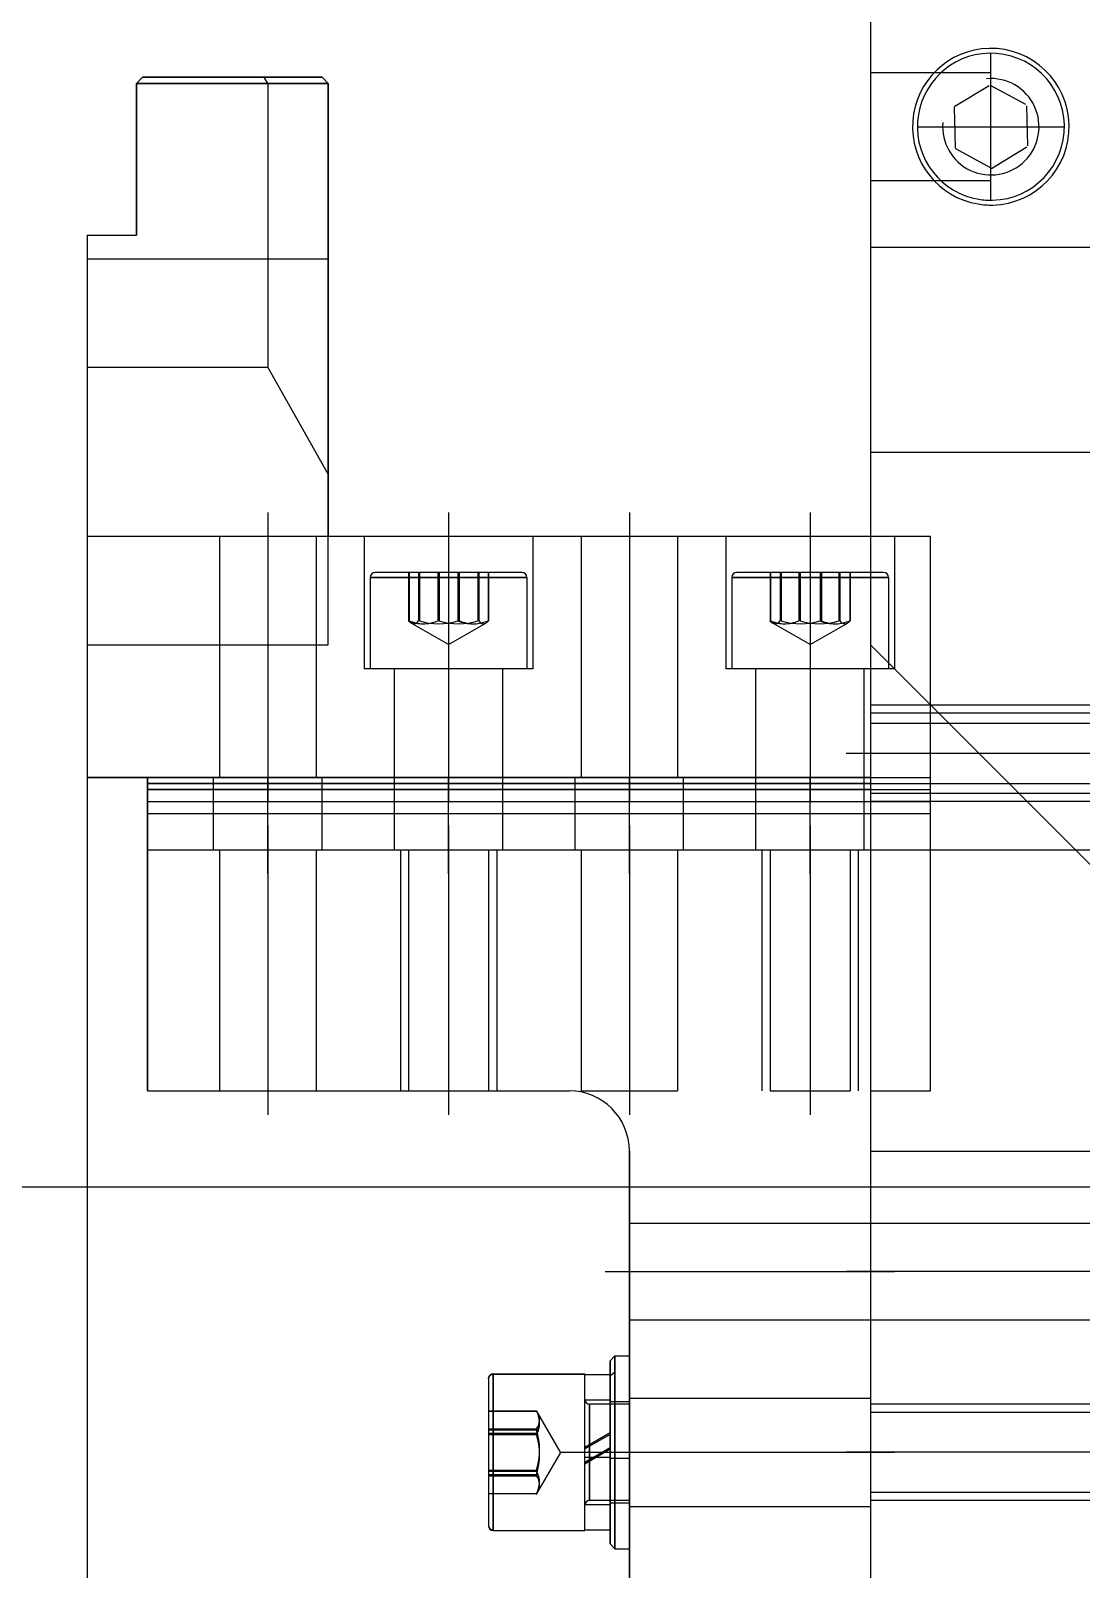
# Model space of a CAD drawing. Extents: x 250 to 718, y 586 to 1448.
# Drawn here: x 416.3 to 503.5, y 1203.5 to 1331.1 of the extents above; entities that cross this region are included whole.
import ezdxf

# ---------------------------------------------------------------- set-up
doc = ezdxf.new("R2010")
doc.units = 0
doc.layers.get('0').update_dxf_attribs({"linetype": 'CONTINUOUS'})
for name, color, linetype in [('中心线', 1, 'CONTINUOUS'), ('双点划线', 30, 'CONTINUOUS'), ('尺寸', 3, 'CONTINUOUS'), ('虚线', 5, 'CONTINUOUS'), ('辅助线', 8, 'CONTINUOUS')]:
    doc.layers.add(name, color=color, linetype=linetype)

msp = doc.modelspace()

# ---------------------------------------------------------------- linework, layer by layer
for p, q in [((486.009145, 1378.17633), (486.009145, 1115.17633)), ((425.109145, 1326.77533), (425.609145, 1327.27533)), ((425.109145, 1326.77533), (441.009145, 1326.77533)), ((425.109145, 1314.17633), (425.109145, 1326.77533)), ((425.609145, 1327.27533), (440.509145, 1327.27533)), ((441.009145, 1326.77533), (440.509145, 1327.27533)), ((441.009145, 1326.77533), (441.009145, 1289.17633)), ((421.009145, 1314.17633), (425.109145, 1314.17633)), ((421.009145, 1314.17633), (421.009145, 1269.17633)), ((421.009145, 1312.21523), (441.009145, 1312.21523)), ((486.009145, 1296.17633), (506.009145, 1296.17633)), ((486.009145, 1289.17633), (421.009145, 1289.17633)), ((486.009145, 1269.17633), (421.009145, 1269.17633)), ((426.009145, 1269.17633), (426.009145, 1243.17633)), ((486.009145, 1268.67633), (426.009145, 1268.67633)), ((486.009145, 1268.17633), (426.009145, 1268.17633)), ((426.009145, 1267.17633), (486.009145, 1267.17633)), ((426.009145, 1266.17633), (486.009145, 1266.17633)), ((426.009145, 1263.17633), (486.009145, 1263.17633)), ((426.009145, 1243.17633), (461.009145, 1243.17633)), ((466.009145, 1238.17633), (466.009145, 1173.17633)), ((464.409145, 1220.77633), (464.809145, 1221.17633)), ((464.409145, 1220.77633), (464.409145, 1205.57633)), ((464.809145, 1221.17633), (466.009145, 1221.17633)), ((464.809145, 1221.17633), (464.809145, 1205.17633)), ((454.309145, 1219.27633), (454.309145, 1207.07633)), ((454.709145, 1219.67633), (462.309145, 1219.67633)), ((454.709145, 1219.67633), (454.709145, 1219.66353)), ((454.709145, 1219.66353), (454.709145, 1219.67633)), ((454.709145, 1219.66353), (454.709145, 1219.67633)), ((454.709145, 1219.67633), (454.709145, 1219.66353)), ((454.709145, 1219.66353), (462.309145, 1219.66353)), ((454.709145, 1219.66353), (454.709145, 1206.72723)), ((454.709145, 1219.66353), (454.709145, 1206.72723)), ((462.309145, 1206.67633), (462.309145, 1219.67633)), ((462.309145, 1219.61633), (464.409145, 1219.61633)), ((464.409145, 1219.50683), (464.809145, 1219.83993)), ((462.309145, 1212.77233), (464.409145, 1212.77233)), ((464.409145, 1212.69953), (464.809145, 1212.67453)), ((464.809145, 1212.67453), (466.009145, 1212.67453)), ((454.709145, 1206.72723), (454.709145, 1206.67633)), ((454.709145, 1206.72723), (454.709145, 1206.67633)), ((454.709145, 1206.67633), (454.709145, 1206.68913)), ((454.709145, 1206.67633), (454.709145, 1206.68913)), ((454.709145, 1206.67633), (462.309145, 1206.67633)), ((462.309145, 1206.73633), (464.409145, 1206.73633)), ((464.409145, 1205.57633), (464.809145, 1205.17633)), ((464.809145, 1205.17633), (466.009145, 1205.17633))]:
    msp.add_line(p, q)
for points in [[(454.309145, 1219.26433), (454.339545, 1219.41713), (454.426345, 1219.54663), (454.556045, 1219.63313), (454.709145, 1219.66353)], [(454.309145, 1219.26433), (454.339545, 1219.41713), (454.426345, 1219.54663), (454.556045, 1219.63313), (454.709145, 1219.66353)], [(454.309145, 1207.12403), (454.339545, 1206.97223), (454.426345, 1206.84343), (454.556045, 1206.75743), (454.709145, 1206.72723)], [(454.309145, 1207.12403), (454.339545, 1206.97223), (454.426345, 1206.84343), (454.556045, 1206.75743), (454.709145, 1206.72723)]]:
    msp.add_lwpolyline(points)
for centre, radius, start, end in [((496.009145, 1323.17633), 4, 175, 95), ((496.009145, 1323.17633), 3.3235, 118.6482, 118.6482), ((496.009145, 1323.17633), 3.3235, 118.6482, 118.6482), ((461.009145, 1238.17633), 5, 0, 90), ((454.709145, 1219.27633), 0.4, 90, 180), ((454.709145, 1207.07633), 0.4, 180, 270)]:
    msp.add_arc(centre, radius, start, end)
at = {"layer": '中心线'}
for p, q in [((496.009145, 1317.10133), (496.009145, 1329.25133)), ((496.009145, 1317.10133), (496.009145, 1329.25133)), ((496.009145, 1317.10133), (496.009145, 1329.25133)), ((496.009145, 1317.77633), (496.009145, 1328.57633)), ((489.934145, 1323.17633), (502.084145, 1323.17633)), ((489.934145, 1323.17633), (502.084145, 1323.17633)), ((489.934145, 1323.17633), (502.084145, 1323.17633)), ((490.609145, 1323.17633), (501.409145, 1323.17633)), ((436.009145, 1291.17633), (436.009145, 1267.17633)), ((451.009145, 1291.17633), (451.009145, 1267.17633)), ((466.009145, 1291.17633), (466.009145, 1267.17633)), ((481.009145, 1291.17633), (481.009145, 1267.17633)), ((508.009145, 1271.17633), (484.009145, 1271.17633)), ((508.009145, 1271.17633), (484.009145, 1271.17633)), ((508.009145, 1271.17633), (484.009145, 1271.17633)), ((436.009145, 1264.17633), (436.009145, 1269.17633)), ((451.009145, 1264.17633), (451.009145, 1269.17633)), ((466.009145, 1264.17633), (466.009145, 1269.17633)), ((481.009145, 1264.17633), (481.009145, 1269.17633)), ((436.009145, 1261.17633), (436.009145, 1268.17633)), ((451.009145, 1261.17633), (451.009145, 1268.17633)), ((466.009145, 1261.17633), (466.009145, 1268.17633)), ((481.009145, 1261.17633), (481.009145, 1268.17633)), ((436.009145, 1265.17633), (436.009145, 1241.17633)), ((451.009145, 1265.17633), (451.009145, 1241.17633)), ((466.009145, 1265.17633), (466.009145, 1241.17633)), ((481.009145, 1265.17633), (481.009145, 1241.17633)), ((464.009145, 1228.17633), (488.009145, 1228.17633)), ((508.009145, 1228.17633), (484.009145, 1228.17633)), ((460.309145, 1213.17633), (466.409145, 1213.17633)), ((462.409145, 1213.17633), (468.009145, 1213.17633)), ((464.009145, 1213.17633), (488.009145, 1213.17633)), ((508.009145, 1213.17633), (484.009145, 1213.17633))]:
    msp.add_line(p, q, dxfattribs=at)
at = {"layer": '双点划线'}
for p, q in [((486.009145, 1378.17633), (486.009145, 1280.17633)), ((486.009145, 1280.17633), (510.009145, 1256.17633))]:
    msp.add_line(p, q, dxfattribs=at)
msp.add_arc((496.009145, 1323.17633), 3.3235, 298.6482, 298.6482, dxfattribs=at)
at = {"layer": '尺寸'}
msp.add_line((421.009145, 1269.17633), (421.009145, 929.67633), dxfattribs=at)
at = {"layer": '虚线'}
for p, q in [((486.009145, 1378.17633), (486.009145, 1015.17633)), ((425.109145, 1326.77533), (425.609145, 1327.27533)), ((441.009145, 1326.77533), (425.109145, 1326.77533)), ((425.109145, 1326.77533), (425.109145, 1314.17633)), ((440.509145, 1327.27533), (425.609145, 1327.27533)), ((436.009145, 1326.77533), (435.700145, 1327.27533)), ((436.009145, 1326.77533), (436.009145, 1303.21523)), ((441.009145, 1326.77533), (440.509145, 1327.27533)), ((441.009145, 1280.17633), (441.009145, 1326.77533)), ((486.009145, 1327.67633), (496.009145, 1327.67633)), ((493.025645, 1324.87163), (495.871045, 1326.60503)), ((498.909445, 1325.01033), (495.985545, 1326.60773)), ((492.970745, 1324.77103), (493.049245, 1321.44023)), ((498.969045, 1324.91243), (499.047545, 1321.58163)), ((498.992645, 1321.48103), (496.147245, 1319.74763)), ((496.032745, 1319.74493), (493.108845, 1321.34233)), ((496.009145, 1318.67633), (486.009145, 1318.67633)), ((421.009145, 1314.17633), (421.009145, 1269.17633)), ((421.009145, 1314.17633), (425.109145, 1314.17633)), ((486.009145, 1313.17633), (506.009145, 1313.17633)), ((421.009145, 1303.21523), (436.009145, 1303.21523)), ((441.009145, 1294.35413), (436.009145, 1303.21523)), ((486.009145, 1296.17633), (506.009145, 1296.17633)), ((440.009145, 1289.17633), (432.009145, 1289.17633)), ((432.009145, 1289.17633), (432.009145, 1269.17633)), ((440.009145, 1289.17633), (440.009145, 1269.17633)), ((491.009145, 1289.17633), (441.009145, 1289.17633)), ((444.009145, 1289.17633), (444.009145, 1278.17633)), ((458.009145, 1289.17633), (458.009145, 1278.17633)), ((462.009145, 1289.17633), (462.009145, 1269.17633)), ((470.009145, 1289.17633), (470.009145, 1269.17633)), ((474.009145, 1289.17633), (474.009145, 1278.17633)), ((488.009145, 1289.17633), (488.009145, 1278.17633)), ((491.009145, 1243.17633), (491.009145, 1289.17633)), ((444.509145, 1285.77633), (444.509145, 1278.17633)), ((444.509145, 1285.77633), (444.535445, 1285.77633)), ((457.259545, 1285.77633), (444.509145, 1285.77633)), ((444.509145, 1285.77633), (444.535445, 1285.77633)), ((457.259545, 1285.77633), (444.509145, 1285.77633)), ((444.535445, 1285.77633), (444.758745, 1285.77633)), ((444.535445, 1285.77633), (444.758745, 1285.77633)), ((444.758745, 1285.77633), (457.509145, 1285.77633)), ((444.758745, 1285.77633), (457.509145, 1285.77633)), ((457.109145, 1286.17633), (444.909145, 1286.17633)), ((447.685645, 1286.17633), (447.685645, 1282.17633)), ((447.694145, 1286.17633), (447.694145, 1282.17633)), ((447.725645, 1286.17633), (447.725645, 1282.17633)), ((448.504145, 1286.17633), (448.504145, 1282.17633)), ((448.583845, 1286.17633), (448.583845, 1282.17633)), ((450.119445, 1286.17633), (450.119445, 1282.17633)), ((450.230645, 1286.17633), (450.230645, 1282.17633)), ((451.787645, 1286.17633), (451.787645, 1282.17633)), ((451.898845, 1286.17633), (451.898845, 1282.17633)), ((453.434445, 1286.17633), (453.434445, 1282.17633)), ((453.514145, 1286.17633), (453.514145, 1282.17633)), ((454.292645, 1286.17633), (454.292645, 1282.17633)), ((454.309145, 1286.17633), (454.309145, 1282.17633)), ((454.332645, 1286.17633), (454.332645, 1282.17633)), ((457.509145, 1285.77633), (457.259545, 1285.77633)), ((457.509145, 1285.77633), (457.259545, 1285.77633)), ((457.509145, 1285.77633), (457.509145, 1278.17633)), ((474.509145, 1285.77633), (474.509145, 1278.17633)), ((487.284445, 1285.77633), (474.509145, 1285.77633)), ((474.509145, 1285.77633), (474.527745, 1285.77633)), ((487.284445, 1285.77633), (474.509145, 1285.77633)), ((474.509145, 1285.77633), (474.527745, 1285.77633)), ((474.527745, 1285.77633), (474.733845, 1285.77633)), ((474.527745, 1285.77633), (474.733845, 1285.77633)), ((474.733845, 1285.77633), (487.509145, 1285.77633)), ((474.733845, 1285.77633), (487.509145, 1285.77633)), ((487.109145, 1286.17633), (474.909145, 1286.17633)), ((477.685645, 1286.17633), (477.685645, 1282.17633)), ((477.711645, 1286.17633), (477.711645, 1282.17633)), ((478.538045, 1286.17633), (478.538045, 1282.17633)), ((478.618945, 1286.17633), (478.618945, 1282.17633)), ((480.071945, 1286.17633), (480.071945, 1282.17633)), ((480.182745, 1286.17633), (480.182745, 1282.17633)), ((481.835545, 1286.17633), (481.835545, 1282.17633)), ((481.946345, 1286.17633), (481.946345, 1282.17633)), ((483.399345, 1286.17633), (483.399345, 1282.17633)), ((483.480245, 1286.17633), (483.480245, 1282.17633)), ((484.306645, 1286.17633), (484.306645, 1282.17633)), ((484.332645, 1286.17633), (484.332645, 1282.17633)), ((487.509145, 1285.77633), (487.284445, 1285.77633)), ((487.509145, 1285.77633), (487.284445, 1285.77633)), ((487.509145, 1285.77633), (487.509145, 1278.17633)), ((447.725645, 1282.17633), (447.694145, 1282.17633)), ((451.003345, 1280.19853), (447.916445, 1281.98073)), ((448.583845, 1282.17633), (448.504145, 1282.17633)), ((450.230645, 1282.17633), (450.119445, 1282.17633)), ((451.014945, 1280.19853), (454.101845, 1281.98073)), ((451.898845, 1282.17633), (451.787645, 1282.17633)), ((453.514145, 1282.17633), (453.434445, 1282.17633)), ((454.324145, 1282.17633), (454.292645, 1282.17633)), ((477.711645, 1282.17633), (477.681745, 1282.17633)), ((481.003345, 1280.19853), (477.904945, 1281.98733)), ((478.618945, 1282.17633), (478.538045, 1282.17633)), ((480.182745, 1282.17633), (480.071945, 1282.17633)), ((481.014945, 1280.19853), (484.113345, 1281.98733)), ((481.946345, 1282.17633), (481.835545, 1282.17633)), ((483.480245, 1282.17633), (483.399345, 1282.17633)), ((484.336545, 1282.17633), (484.306645, 1282.17633)), ((421.009145, 1280.17633), (441.009145, 1280.17633)), ((451.003345, 1280.19853), (451.014945, 1280.19853)), ((481.003345, 1280.19853), (481.014945, 1280.19853)), ((486.009145, 1280.17633), (510.009145, 1256.17633)), ((458.009145, 1278.17633), (444.009145, 1278.17633)), ((446.509145, 1263.17633), (446.509145, 1278.17633)), ((455.509145, 1263.17633), (455.509145, 1278.17633)), ((488.009145, 1278.17633), (474.009145, 1278.17633)), ((476.509145, 1263.17633), (476.509145, 1278.17633)), ((485.509145, 1263.17633), (485.509145, 1278.17633)), ((506.009145, 1275.17633), (486.009145, 1275.17633)), ((506.009145, 1275.17633), (486.009145, 1275.17633)), ((506.009145, 1274.49983), (486.009145, 1274.49983)), ((486.009145, 1273.67633), (506.009145, 1273.67633)), ((421.009145, 1269.17633), (491.009145, 1269.17633)), ((426.009145, 1243.17633), (426.009145, 1269.17633)), ((431.509145, 1263.17633), (431.509145, 1269.17633)), ((440.509145, 1263.17633), (440.509145, 1269.17633)), ((461.509145, 1263.17633), (461.509145, 1269.17633)), ((470.509145, 1263.17633), (470.509145, 1269.17633)), ((426.009145, 1268.67633), (506.009145, 1268.67633)), ((426.009145, 1268.17633), (491.009145, 1268.17633)), ((506.009145, 1267.85283), (486.009145, 1267.85283)), ((426.009145, 1267.17633), (491.009145, 1267.17633)), ((506.009145, 1267.17633), (486.009145, 1267.17633)), ((506.009145, 1267.17633), (486.009145, 1267.17633)), ((426.009145, 1266.17633), (491.009145, 1266.17633)), ((426.009145, 1263.17633), (506.009145, 1263.17633)), ((432.009145, 1263.17633), (432.009145, 1243.17633)), ((440.009145, 1263.17633), (440.009145, 1243.17633)), ((447.009145, 1263.17633), (447.009145, 1243.17633)), ((447.685645, 1263.17633), (447.685645, 1243.17633)), ((454.332645, 1263.17633), (454.332645, 1243.17633)), ((455.009145, 1263.17633), (455.009145, 1243.17633)), ((462.009145, 1263.17633), (462.009145, 1243.17633)), ((470.009145, 1263.17633), (470.009145, 1243.17633)), ((477.009145, 1263.17633), (477.009145, 1243.17633)), ((477.685645, 1263.17633), (477.685645, 1243.17633)), ((484.332645, 1263.17633), (484.332645, 1243.17633)), ((485.009145, 1263.17633), (485.009145, 1243.17633)), ((426.009145, 1243.17633), (461.009145, 1243.17633)), ((462.009145, 1243.17633), (470.009145, 1243.17633)), ((477.685645, 1243.17633), (484.332645, 1243.17633)), ((486.009145, 1243.17633), (491.009145, 1243.17633)), ((466.009145, 1173.17633), (466.009145, 1238.17633)), ((486.009145, 1238.17633), (506.009145, 1238.17633)), ((466.009145, 1232.17633), (506.009145, 1232.17633)), ((466.009145, 1224.17633), (506.009145, 1224.17633)), ((464.409145, 1205.57633), (464.409145, 1220.77633)), ((464.809145, 1205.17633), (464.809145, 1221.17633)), ((454.309145, 1219.27633), (454.309145, 1207.08833)), ((454.709145, 1206.68913), (454.709145, 1219.66353)), ((454.709145, 1206.68913), (454.709145, 1219.66353)), ((462.309145, 1206.68913), (462.309145, 1219.66353)), ((462.309145, 1217.51633), (464.409145, 1217.51633)), ((466.009145, 1217.17633), (462.709145, 1217.17633)), ((462.709145, 1217.17633), (462.709145, 1211.48263)), ((462.709145, 1214.87003), (462.709145, 1217.17633)), ((462.709145, 1217.17633), (462.709145, 1211.48263)), ((462.709145, 1214.87003), (462.709145, 1217.17633)), ((464.409145, 1217.37633), (466.009145, 1217.37633)), ((466.009145, 1217.67633), (486.009145, 1217.67633)), ((506.009145, 1217.17633), (486.009145, 1217.17633)), ((454.309145, 1216.60423), (458.309145, 1216.60423)), ((454.309145, 1216.59703), (458.309145, 1216.59703)), ((458.309145, 1216.60423), (458.309145, 1216.59703)), ((460.286945, 1213.18213), (458.356545, 1216.52573)), ((486.009145, 1216.49983), (506.009145, 1216.49983)), ((454.309145, 1215.12263), (458.309145, 1215.12263)), ((454.309145, 1215.02713), (458.309145, 1215.02713)), ((454.309145, 1214.75343), (458.309145, 1214.75343)), ((454.309145, 1214.65073), (458.309145, 1214.65073)), ((458.309145, 1215.12263), (458.309145, 1215.02713)), ((458.309145, 1214.75343), (458.309145, 1214.65073)), ((464.409145, 1214.78313), (462.309145, 1213.58033)), ((464.409145, 1214.64783), (462.309145, 1213.44853)), ((462.709145, 1209.17633), (462.709145, 1214.87003)), ((462.709145, 1209.17633), (462.709145, 1214.87003)), ((460.286945, 1213.17053), (458.356545, 1209.82693)), ((460.286945, 1213.17053), (460.286945, 1213.18213)), ((462.309145, 1212.36303), (464.409145, 1213.58033)), ((462.309145, 1212.22773), (464.409145, 1213.44853)), ((454.309145, 1211.70193), (458.309145, 1211.70193)), ((454.309145, 1211.59923), (458.309145, 1211.59923)), ((458.309145, 1211.70193), (458.309145, 1211.59923)), ((454.309145, 1211.32553), (458.309145, 1211.32553)), ((454.309145, 1211.23003), (458.309145, 1211.23003)), ((458.309145, 1211.32553), (458.309145, 1211.23003)), ((462.709145, 1211.48263), (462.709145, 1210.11003)), ((462.709145, 1211.48263), (462.709145, 1210.11003)), ((454.309145, 1209.75563), (458.309145, 1209.75563)), ((454.309145, 1209.74843), (458.309145, 1209.74843)), ((458.309145, 1209.75563), (458.309145, 1209.74843)), ((462.709145, 1210.11003), (462.709145, 1209.17633)), ((462.709145, 1210.11003), (462.709145, 1209.17633)), ((466.009145, 1209.17633), (462.709145, 1209.17633)), ((486.009145, 1209.85283), (506.009145, 1209.85283)), ((506.009145, 1209.17633), (486.009145, 1209.17633)), ((462.309145, 1208.83633), (464.409145, 1208.83633)), ((464.409145, 1208.97633), (466.009145, 1208.97633)), ((466.009145, 1208.67633), (486.009145, 1208.67633))]:
    msp.add_line(p, q, dxfattribs=at)
for centre, radius, start, end in [((496.009145, 1323.17633), 7, 180, 180), ((496.009145, 1323.17633), 7, 180, 180), ((496.009145, 1323.17633), 7, 180, 180), ((496.009145, 1323.17633), 6.5, 271.3506, 271.3506), ((496.009145, 1323.17633), 6.5, 91.3506, 260.5812), ((496.009145, 1323.17633), 6.1, 91.3506, 260.5812), ((496.009145, 1323.17633), 6.1, 91.3506, 260.5812), ((496.009145, 1323.17633), 6.5, 271.3506, 91.3506), ((496.009145, 1323.17633), 6.1, 271.3506, 91.3506), ((496.009145, 1323.17633), 6.1, 271.3506, 91.3506), ((496.009145, 1323.17633), 4.5, 90, 90), ((496.009145, 1323.17633), 4.5, 90, 90), ((496.009145, 1323.17633), 4.5, 90, 90), ((496.009145, 1323.17633), 3.4315, 298.6482, 298.6482), ((496.009145, 1323.17633), 3.3235, 298.6482, 298.6482), ((496.009145, 1323.17633), 3.3235, 298.6482, 298.6482), ((496.009145, 1323.17633), 3.4315, 150.3936, 152.3072), ((496.009145, 1323.17633), 0.0058, 119.9986, 119.9986), ((496.009145, 1323.17633), 3.4315, 210.3937, 212.3074), ((496.009145, 1323.17633), 3.4315, 270.3936, 272.3073), ((496.009145, 1323.17633), 6.5, 260.5812, 271.3506), ((496.009145, 1323.17633), 6.1, 260.5812, 271.3506), ((496.009145, 1323.17633), 6.1, 260.5812, 271.3506), ((444.909145, 1285.77633), 0.4, 90, 180), ((457.109145, 1285.77633), 0.4, 0, 90), ((474.909145, 1285.77633), 0.4, 90, 180), ((487.109145, 1285.77633), 0.4, 0, 90), ((448.880445, 1285.13893), 3.2112, 247.4902, 268.0275), ((448.393745, 1282.74653), 0.9025, 219.1794, 238.0641), ((448.984845, 1285.21493), 3.2892, 247.4902, 268.0275), ((448.111245, 1282.37563), 0.4406, 243.7409, 333.0972), ((450.185745, 1287.20803), 5.2805, 252.3405, 287.6595), ((448.880445, 1285.13893), 3.2112, 269.8436, 292.6958), ((451.832545, 1287.20803), 5.2805, 252.3405, 287.6595), ((453.033445, 1285.21493), 3.2892, 247.3042, 270.1564), ((453.137845, 1285.13893), 3.2112, 247.3042, 270.1564), ((453.033445, 1285.21493), 3.2892, 271.9725, 292.5098), ((453.907045, 1282.37573), 0.4406, 206.9087, 296.2455), ((453.624145, 1282.74673), 0.9029, 301.9459, 320.8238), ((478.849845, 1285.05543), 3.1278, 247.1897, 267.9914), ((478.412745, 1282.81233), 0.9689, 221.0272, 238.3896), ((478.953945, 1285.13023), 3.2045, 247.1897, 267.9914), ((478.123145, 1282.41093), 0.4767, 242.749, 330.5147), ((480.227245, 1287.24933), 5.3218, 252.4096, 287.5904), ((478.849845, 1285.05543), 3.1278, 269.8499, 293.0006), ((481.791045, 1287.24933), 5.3218, 252.4096, 287.5904), ((483.064345, 1285.13023), 3.2045, 246.9994, 270.1501), ((483.168445, 1285.05543), 3.1278, 246.9994, 270.1501), ((483.064345, 1285.13023), 3.2045, 272.0086, 292.8103), ((483.895245, 1282.41103), 0.4767, 209.49, 297.2387), ((483.605045, 1282.81273), 0.9695, 301.6212, 318.9748), ((461.009145, 1238.17633), 5, 0, 90), ((462.709145, 1217.57633), 0.4, 180, 270), ((456.511445, 1215.61423), 2.0488, 331.0451, 359.9421), ((456.254945, 1215.30793), 2.429, 30.0908, 32.2538), ((457.347145, 1215.85753), 1.2106, 322.6213, 33.5037), ((456.511445, 1215.61423), 2.0488, 2.8017, 28.6646), ((456.568645, 1215.71643), 1.9892, 331.0451, 359.9421), ((452.879345, 1213.36453), 5.6786, 342.9755, 17.0245), ((452.879345, 1212.98813), 5.6786, 342.9755, 17.0245), ((456.568645, 1210.63623), 1.9892, 0.0579, 28.9549), ((457.347145, 1210.49513), 1.2106, 326.4963, 37.3787), ((456.511445, 1210.73843), 2.0488, 331.3354, 357.1983), ((456.568645, 1210.63623), 1.9892, 331.3354, 357.1983), ((456.257445, 1211.04323), 2.4261, 327.7457, 329.9118), ((462.709145, 1208.77633), 0.4, 90, 180)]:
    msp.add_arc(centre, radius, start, end, dxfattribs=at)
at = {"layer": '辅助线'}
msp.add_line((717.509145, 1235.17633), (392.509145, 1235.17633), dxfattribs=at)

doc.saveas('drawing.dxf')
